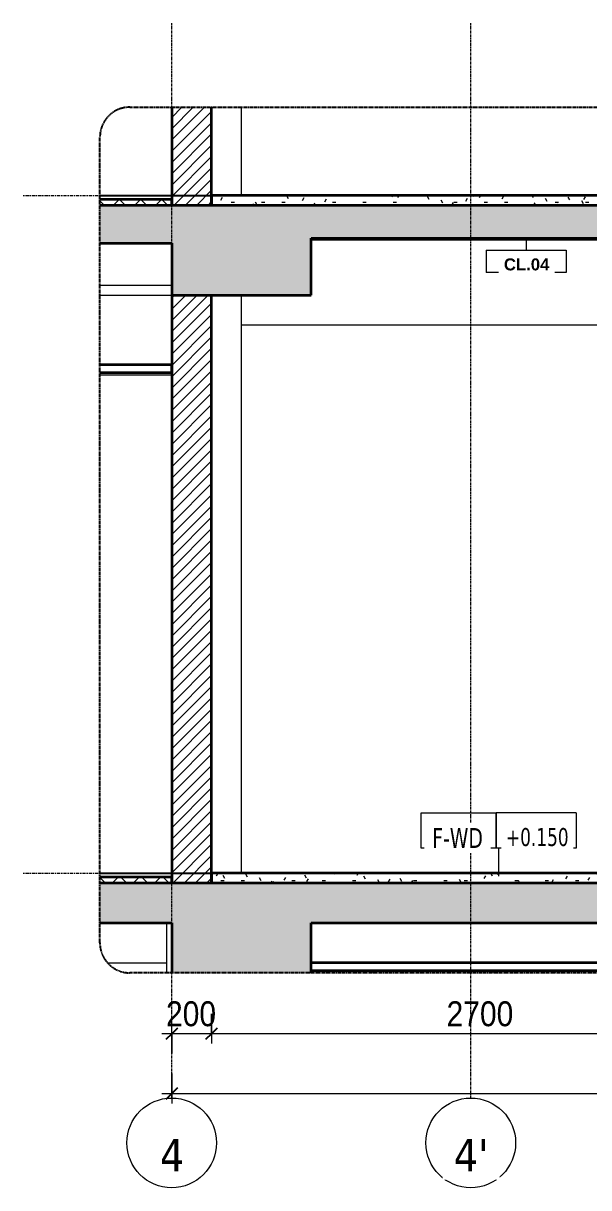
# Model space of a CAD drawing. Header units: millimetres. Extents: x 41758 to 237109, y 3795 to 78637.
# Drawn here: x 111258 to 114094, y 4022 to 9864 of the extents above; entities that cross this region are included whole.
import ezdxf

# ---------------------------------------------------------------- set-up
doc = ezdxf.new("R2010")
doc.units = ezdxf.units.MM
for name, pattern in [('Centre', [31.75, 6.35, -4.7625, 15.875, -4.7625]), ('Grid Line', [22.225, 12.7, -3.175, 3.175, -3.175]), ('Hidden', [7.14375, 4.7625, -2.38125]), ('IMPORT-CENTER _2_', [40.64, 25.4, -5.08, 5.08, -5.08])]:
    doc.linetypes.add(name, pattern=pattern)
for name, color, linetype, lineweight in [('0-5', 130, 'Continuous', 5), ('A-ANNO-DIMS', 211, 'Continuous', 9), ('A-ANNO-DIMS-50', 211, 'Continuous', 9), ('A-CLNG-1', 250, 'Continuous', 35), ('A-CLNG-FNSH-1', 7, 'Continuous', 18), ('A-CLNG-IDEN', 151, 'Continuous', 9), ('A-CLNG-PATT-3', 13, 'Continuous', 18), ('A-DETL-GENF', 92, 'Continuous', 18), ('A-DETL-GENF-4', 9, 'Continuous', 18), ('A-DETL-GENF-5', 92, 'Hidden', 25), ('A-DETL-MEDM', 33, 'Continuous', 35), ('A-FLOR-FNSH-1', 250, 'Continuous', 35), ('A-FLOR-IDEN', 11, 'Continuous', 9), ('A-FLOR-LEVL-2', 51, 'Centre', 9), ('A-FLOR-PATT-1', 253, 'Continuous', 18), ('A-FLOR-PATT-3', 8, 'Continuous', 18), ('A-FLOR-PATT-4', 67, 'Continuous', 18), ('A-WALL-2', 250, 'Continuous', 35), ('A-WALL-PATT-2', 111, 'Continuous', 18), ('G-IMPT', 8, 'Continuous', 18), ('G-IMPT-3', 8, 'IMPORT-CENTER _2_', 18), ('M-EQPM', 50, 'Continuous', 18), ('M-EQPM-2', 50, 'Continuous', 25), ('S-BEAM-2', 7, 'Continuous', 18), ('S-COLS-6', 7, 'Continuous', 18), ('S-GRID-1', 1, 'Grid Line', 9), ('S-GRID-IDEN', 1, 'Continuous', 9)]:
    doc.layers.add(name, color=color, linetype=linetype, lineweight=lineweight)
doc.styles.add('Arial_B_3', font='arialbd.ttf', dxfattribs={"height": 60})
doc.styles.add('Tahoma', font='tahoma.ttf', dxfattribs={"width": 0.8, "height": 100})
doc.styles.add('Tahoma_1', font='tahoma.ttf', dxfattribs={"width": 0.8, "height": 90})
doc.styles.add('Tahoma_B', font='tahomabd.ttf', dxfattribs={"height": 162.5})
doc.styles.add('UTM Avo', font='', dxfattribs={"width": 0.9, "height": 125})
doc.styles.get('UTM Avo').set_extended_font_data('UTM Avo')
doc.dimstyles.new('1_Dim_chi_tiet_2_5', dxfattribs={"dimscale": 304.8, "dimtxt": 124.912619, "dimasz": 0.19685, "dimexe": 0.164042, "dimexo": 0.0625, "dimgap": 0.016404, "dimtad": 1, "dimdec": 0, "dimrnd": 5, "dimzin": 0, "dimdsep": 46, "dimtxsty": 'UTM Avo', "dimblk1": 'OBLIQUE', "dimblk2": 'OBLIQUE', "dimsah": 1, "dimcen": 0.09, "dimdle": 0.164042, "dimazin": 0, "dimtfac": 1, "dimtdec": 4, "dimtix": 1, "dimtmove": 0, "dimatfit": 3, "dimfxl": 0.328084, "dimfxlon": 1, "dimtvp": 1, "dimtolj": 1, "dimtzin": 0, "dimarcsym": 2})
pattern_1 = [(50, (49918.1, 15875), (364.368, -31.878), [38.1, -419.1]), (355, (49918.1, 15875), (-70.486, 382.113), [30.48, -335.28]), (100.451, (49948.46, 15872.34), (293.885, 350.233), [32.38, -356.18]), (46.184, (49918.1, 15976.6), (542.158, -84.086), [57.15, -628.65]), (96.636, (49963.3, 15969.6), (474.805, 494.855), [48.57, -534.27]), (351.184, (49918.1, 15976.6), (474.81, 494.85), [45.72, -502.92]), (21, (49968.9, 15951.2), (303.228, -204.53), [38.1, -419.1]), (326, (49968.9, 15951.2), (123.604, 368.376), [30.48, -335.28]), (71.451, (49994.17, 15934.16), (426.834, 163.843), [32.38, -356.18]), (37.5, (49918.1, 15875), (6.1766, 169.1102), [3.353, -327.863, 3.353, -337.007, -336.55]), (37.5, (49918.1, 15875), (6.1766, 169.1102), [-671.576, 3.353, -333.197]), (7.5, (49918.1, 15875), (133.639, 200.3615), [3.353, -190.703, 3.353, -320.243, -128.27]), (7.5, (49918.1, 15875), (133.639, 200.3615), [-517.652, 3.353, -124.917]), (327.5, (49804.81, 15875), (271.1818, -11.4584), [3.353, -123.647, 3.353, -392.887, -525.78]), (327.5, (49804.81, 15875), (271.1818, -11.4584), [-523.24, 3.353, -522.427]), (317.5, (49754.01, 15875), (296.2585, 50.853), [3.353, -161.747, 3.353, -259.791, -373.38]), (317.5, (49754.01, 15875), (296.2585, 50.853), [-428.244, 3.353, -370.027]), (45, (49918.1, 15875), (-125.7236, 125.7236), []), (45, (49918.1, 16065.5), (-125.7236, 125.7236), [])]
pattern_2 = [(0, (49918.096, 15875), (203.2, 50.8), [16.764, -135.636, 16.764, -135.636, -812.8]), (0, (49918.096, 15875), (203.2, 50.8), [-304.8, 16.764, -288.036, 16.764, -135.636, -355.6]), (0, (49918.096, 15875), (203.2, 50.8), [-762, 16.764, -84.836, 16.764, -237.236]), (120, (49994.296, 15900.4), (-145.5941, 150.57636), [16.764, -135.636, 16.764, -135.636, -812.8]), (120, (49994.296, 15900.4), (-145.5941, 150.57636), [-304.8, 16.764, -288.036, 16.764, -135.636, -355.6]), (120, (49994.296, 15900.4), (-145.5941, 150.57636), [-762, 16.764, -84.836, 16.764, -237.236]), (240, (50019.696, 16002), (-57.6059, -201.37636), [16.764, -135.636, 16.764, -135.636, -812.8]), (240, (50019.696, 16002), (-57.6059, -201.37636), [-304.8, 16.764, -288.036, 16.764, -135.636, -355.6]), (240, (50019.696, 16002), (-57.6059, -201.37636), [-762, 16.764, -84.836, 16.764, -237.236])]
pattern_3 = [(45, (117468.22, 15875), (-28.28427, 28.28427), [])]
pattern_4 = [(45, (117468.22, 15875), (-53.033, 53.033), []), (135, (117468.22, 15875), (-53.033, -53.033), [])]
pattern_5 = [(0, (117468.22, 15875), (406.4, 101.6), [16.764, -288.036, 16.764, -288.036, -1625.6]), (0, (117468.22, 15875), (406.4, 101.6), [-609.6, 16.764, -592.836, 16.764, -288.036, -711.2]), (0, (117468.22, 15875), (406.4, 101.6), [-1524, 16.764, -186.436, 16.764, -491.236]), (120, (117620.62, 15925.8), (-291.1882, 301.1527), [16.764, -288.036, 16.764, -288.036, -1625.6]), (120, (117620.62, 15925.8), (-291.1882, 301.1527), [-609.6, 16.764, -592.836, 16.764, -288.036, -711.2]), (120, (117620.62, 15925.8), (-291.1882, 301.1527), [-1524, 16.764, -186.436, 16.764, -491.236]), (240, (117671.42, 16129), (-115.2118, -402.7527), [16.764, -288.036, 16.764, -288.036, -1625.6]), (240, (117671.42, 16129), (-115.2118, -402.7527), [-609.6, 16.764, -592.836, 16.764, -288.036, -711.2]), (240, (117671.42, 16129), (-115.2118, -402.7527), [-1524, 16.764, -186.436, 16.764, -491.236])]

# ---------------------------------------------------------------- blocks, each defined once
blk = doc.blocks.new('NCV_TKTC_KET CAU_rvt-6-TKCS_CĂN HỘ LOẠI 6 - MẶT CẮT 5')
at = {"layer": 'A-FLOR-PATT-1'}
h = blk.add_hatch(dxfattribs=at)
h.set_pattern_fill('FP_26', color=256, style=0, pattern_type=2)
h.set_pattern_definition(pattern_1)
h.paths.add_polyline_path([(49452.6, 8780), (49452.6, 8785), (45152.6, 8785), (45152.6, 8780), (49335.7, 8780)])
h.paths.add_polyline_path([(53211.3, 8780), (53211.3, 8785), (52952.6, 8785), (52952.6, 8780), (52988.1, 8780)])
h.paths.add_polyline_path([(49897.6, 8780), (52552.6, 8780), (52552.6, 8785), (49652.6, 8785), (49652.6, 8780)])
h = blk.add_hatch(dxfattribs=at)
h.set_pattern_fill('FP_26', color=256, style=0, pattern_type=2)
h.set_pattern_definition(pattern_1)
h.paths.add_polyline_path([(49452.6, 8780), (49452.6, 8785), (45152.6, 8785), (45152.6, 8780), (49335.7, 8780)])
h.paths.add_polyline_path([(53211.3, 8780), (53211.3, 8785), (52952.6, 8785), (52952.6, 8780), (52988.1, 8780)])
h.paths.add_polyline_path([(49897.6, 8780), (52552.6, 8780), (52552.6, 8785), (49652.6, 8785), (49652.6, 8780)])
at = {"layer": 'A-FLOR-FNSH-1'}
blk.add_line((45152.6, 8780), (49452.6, 8780), dxfattribs=at)
at = {"layer": 'S-BEAM-2'}
for p, q in [((44092.6, 8550), (44452.6, 8550)), ((44092.6, 8500), (44452.6, 8500)), ((44802.6, 8350), (47167.6, 8350)), ((44131.8, 5150), (44427.6, 5150))]:
    blk.add_line(p, q, dxfattribs=at)
at = {"layer": 'S-COLS-6'}
for p, q in [((44802.6, 9000), (44802.6, 9442.8)), ((44802.6, 5600), (44802.6, 8500)), ((44427.6, 5100), (44427.6, 5350))]:
    blk.add_line(p, q, dxfattribs=at)
blk = doc.blocks.new('NCV_TKTC_TANG 2_rvt-6-TKCS_CĂN HỘ LOẠI 6 - MẶT CẮT 5')
at = {"layer": 'A-FLOR-PATT-4'}
h = blk.add_hatch(dxfattribs=at)
h.set_pattern_fill('FP_29', color=256, style=0, pattern_type=2)
h.set_pattern_definition(pattern_2)
h.paths.add_polyline_path([(46807.1, 5550), (47352.6, 5550), (47352.6, 5600), (44652.6, 5600), (44652.6, 5550), (46189, 5550)])
at = {"layer": 'A-CLNG-1'}
blk.add_line((45152.6, 8780), (47352.6, 8780), dxfattribs=at)
at = {"layer": 'A-FLOR-FNSH-1'}
for p, q in [((47352.6, 5600), (44652.6, 5600)), ((44652.6, 5600), (44652.6, 5550))]:
    blk.add_line(p, q, dxfattribs=at)
blk = doc.blocks.new('NCV_TKTC_TANG 3 - 4_rvt-7-TKCS_CĂN HỘ LOẠI 6 - MẶT CẮT 5')
at = {"layer": 'A-FLOR-PATT-4'}
h = blk.add_hatch(dxfattribs=at)
h.set_pattern_fill('FP_29', color=256, style=0, pattern_type=2)
h.set_pattern_definition(pattern_2)
h.paths.add_polyline_path([(44652.6, 8950), (47352.6, 8950), (47352.6, 9000), (44652.6, 9000)])
at = {"layer": 'A-FLOR-FNSH-1'}
for p, q in [((47352.6, 9000), (44652.6, 9000)), ((44652.6, 9000), (44652.6, 8950))]:
    blk.add_line(p, q, dxfattribs=at)
blk = doc.blocks.new('TKTC_XREF_251221_MB TANG 2-7 - TKTC_XREF_260130_MB TANG 2-5_dwg_THU NUOC - THU NUOC-444531-TKCS_MB TẦNG 1-4746804-TKCS_CĂN HỘ LOẠI 6 - MẶT CẮT 5')
at = {"layer": 'G-IMPT'}
for p, q in [((44453.7, 5600), (44303.7, 5600)), ((44303.7, 5600), (44453.7, 5600)), ((44428.7, 5600), (44328.7, 5600)), ((44328.7, 5600), (44428.7, 5600)), ((44423.7, 5600), (44333.7, 5600)), ((44333.7, 5600), (44423.7, 5600)), ((44333.7, 5600), (44423.7, 5600)), ((44423.7, 5600), (44333.7, 5600)), ((44346.7, 5600), (44346.7, 5600)), ((44346.7, 5600), (44346.7, 5600)), ((44346.7, 5600), (44346.7, 5600)), ((44346.7, 5600), (44370.7, 5600)), ((44370.7, 5600), (44346.7, 5600)), ((44410.9, 5600), (44346.7, 5600)), ((44346.7, 5600), (44410.9, 5600)), ((44410.9, 5600), (44346.7, 5600)), ((44346.7, 5600), (44410.9, 5600)), ((44359, 5600), (44359, 5600)), ((44359, 5600), (44359, 5600)), ((44398.5, 5600), (44359, 5600)), ((44359, 5600), (44398.5, 5600)), ((44398.5, 5600), (44359, 5600)), ((44359, 5600), (44398.5, 5600)), ((44368.9, 5600), (44368.9, 5600)), ((44368.9, 5600), (44368.9, 5600)), ((44388.5, 5600), (44368.9, 5600)), ((44368.9, 5600), (44388.5, 5600)), ((44388.5, 5600), (44368.9, 5600)), ((44368.9, 5600), (44388.5, 5600)), ((44410.9, 5600), (44386.7, 5600)), ((44386.7, 5600), (44410.9, 5600)), ((44388.5, 5600), (44388.5, 5600)), ((44388.5, 5600), (44388.5, 5600)), ((44398.5, 5600), (44398.5, 5600)), ((44398.5, 5600), (44398.5, 5600)), ((44410.9, 5600), (44410.9, 5600)), ((44410.9, 5600), (44410.9, 5600)), ((44410.9, 5600), (44410.9, 5600))]:
    blk.add_line(p, q, dxfattribs=at)
blk = doc.blocks.new('TKTC_XREF_251221_MB TANG 2-7 - TKTC_XREF_260130_MB TANG 2-5_dwg_FD-4746809-TKCS_CĂN HỘ LOẠI 6 - MẶT CẮT 5')
at = {"layer": 'G-IMPT'}
for p, q in [((44303.6, 5600), (44453.6, 5600)), ((44453.6, 5600), (44303.6, 5600)), ((44431.9, 5600), (44431.9, 5600))]:
    blk.add_line(p, q, dxfattribs=at)
at = {"layer": 'M-EQPM'}
for p, q in [((44431.9, 5600), (44325.3, 5600)), ((44340.9, 5600), (44416.3, 5600)), ((44416.3, 5600), (44340.9, 5600))]:
    blk.add_line(p, q, dxfattribs=at)
blk = doc.blocks.new('TKTC_XREF_251221_MB TANG 2-7 - TKTC_XREF_260130_MB TANG 2-5_dwg_$cc-V67-TKCS_CĂN HỘ LOẠI 6 - MẶT CẮT 5')
at = {"layer": 'G-IMPT-3'}
for p, q in [((44805.9, 5600), (44684.8, 5600)), ((44745, 5600), (44745.7, 5600))]:
    blk.add_line(p, q, dxfattribs=at)
at = {"layer": 'M-EQPM'}
for p, q in [((44700.3, 5600), (44700.3, 5600)), ((44745.3, 5600), (44745.1, 5600)), ((44745.1, 5600), (44745.6, 5600)), ((44745.6, 5600), (44745.3, 5600))]:
    blk.add_line(p, q, dxfattribs=at)
blk = doc.blocks.new('TKTC_XREF_251221_MB TANG 2-7 - TKTC_XREF_260130_MB TANG 2-5_dwg_CUM U_DN100-V68-TKCS_CĂN HỘ LOẠI 6 - MẶT CẮT 5')
at = {"layer": 'G-IMPT'}
for p, q in [((44681.3, 5600), (44682.1, 5600)), ((44682.1, 5600), (44681.3, 5600)), ((44681.3, 5600), (44681.3, 5600)), ((44681.4, 5600), (44682.2, 5600)), ((44682.2, 5600), (44681.4, 5600)), ((44681.4, 5600), (44681.4, 5600)), ((44683.3, 5600), (44683.3, 5600)), ((44683.4, 5600), (44683.4, 5600)), ((44684.8, 5600), (44684.8, 5600)), ((44684.9, 5600), (44684.9, 5600)), ((44686.4, 5600), (44686.4, 5600)), ((44686.5, 5600), (44686.5, 5600)), ((44687.1, 5600), (44687.1, 5600)), ((44687.1, 5600), (44687.1, 5600)), ((44687.1, 5600), (44687.1, 5600)), ((44690.9, 5600), (44687.1, 5600)), ((44690.9, 5600), (44687.1, 5600)), ((44687.2, 5600), (44687.2, 5600)), ((44687.2, 5600), (44687.3, 5600)), ((44691, 5600), (44687.2, 5600)), ((44687.3, 5600), (44687.3, 5600)), ((44691, 5600), (44687.3, 5600)), ((44692.4, 5600), (44743.7, 5600)), ((44692.6, 5600), (44743.9, 5600)), ((44743.9, 5600), (44743.7, 5600)), ((44743.9, 5600), (44743.7, 5600)), ((44743.9, 5600), (44743.8, 5600))]:
    blk.add_line(p, q, dxfattribs=at)
at = {"layer": 'G-IMPT', "flags": 128}
for points in [[(44686.4, 5600), (44682.1, 5600), (44682.1, 5600), (44686.4, 5600)], [(44686.5, 5600), (44682.2, 5600), (44682.2, 5600), (44686.5, 5600)], [(44687.1, 5600), (44690.9, 5600), (44690.9, 5600), (44687.1, 5600)], [(44687.3, 5600), (44691, 5600), (44691, 5600), (44687.2, 5600)], [(44690.9, 5600), (44690.9, 5600), (44692.4, 5600), (44692.4, 5600), (44690.9, 5600), (44690.9, 5600)], [(44691, 5600), (44691, 5600), (44692.5, 5600), (44692.6, 5600), (44691, 5600), (44691, 5600)], [(44692.4, 5600), (44743.7, 5600), (44743.8, 5600)], [(44692.6, 5600), (44743.9, 5600), (44743.9, 5600)]]:
    blk.add_lwpolyline(points, dxfattribs=at)
blk = doc.blocks.new('TKTC_XREF_251221_MB TANG 2-7 - TKTC_XREF_251221_MB TANG 2-7-2039446-TKCS_CĂN HỘ LOẠI 6 - MẶT CẮT 5')
at = {"layer": 'M-EQPM'}
for p, q in [((44652.6, 5600), (44692.4, 5600)), ((44692.4, 5600), (44652.6, 5600)), ((44692.6, 5600), (44812.4, 5600)), ((44812.4, 5600), (44692.6, 5600))]:
    blk.add_line(p, q, dxfattribs=at)
at = {"layer": 'M-EQPM-2'}
for p, q in [((44092.6, 5600), (44802.6, 5600)), ((44802.6, 5600), (49452.6, 5600))]:
    blk.add_line(p, q, dxfattribs=at)
for name, p in [('TKTC_XREF_251221_MB TANG 2-7 - TKTC_XREF_260130_MB TANG 2-5_dwg_FD-4746809-TKCS_CĂN HỘ LOẠI 6 - MẶT CẮT 5', (0, 0)), ('TKTC_XREF_251221_MB TANG 2-7 - TKTC_XREF_260130_MB TANG 2-5_dwg_FD-4746809-TKCS_CĂN HỘ LOẠI 6 - MẶT CẮT 5', (0, 0)), ('TKTC_XREF_251221_MB TANG 2-7 - TKTC_XREF_260130_MB TANG 2-5_dwg_THU NUOC - THU NUOC-444531-TKCS_MB TẦNG 1-4746804-TKCS_CĂN HỘ LOẠI 6 - MẶT CẮT 5', (0, 0)), ('TKTC_XREF_251221_MB TANG 2-7 - TKTC_XREF_260130_MB TANG 2-5_dwg_THU NUOC - THU NUOC-444531-TKCS_MB TẦNG 1-4746804-TKCS_CĂN HỘ LOẠI 6 - MẶT CẮT 5', (0, 0)), ('TKTC_XREF_251221_MB TANG 2-7 - TKTC_XREF_260130_MB TANG 2-5_dwg_CUM U_DN100-V68-TKCS_CĂN HỘ LOẠI 6 - MẶT CẮT 5', (0, 0)), ('TKTC_XREF_251221_MB TANG 2-7 - TKTC_XREF_260130_MB TANG 2-5_dwg_$cc-V67-TKCS_CĂN HỘ LOẠI 6 - MẶT CẮT 5', (0, 0)), ('TKTC_XREF_251221_MB TANG 2-7 - TKTC_XREF_260130_MB TANG 2-5_dwg_THU NUOC - THU NUOC-444531-TKCS_MB TẦNG 1-4746804-TKCS_CĂN HỘ LOẠI 6 - MẶT CẮT 5', (1299.4, 0))]:
    blk.add_blockref(name, p)
blk = doc.blocks.new('TKTC_XREF_251221_MB TANG 2-7 - TKTC_XREF_251221_MB TANG 2-7-V70-TKCS_CĂN HỘ LOẠI 6 - MẶT CẮT 5')
at = {"layer": 'M-EQPM'}
for p, q in [((44652.6, 9000), (44692.4, 9000)), ((44692.4, 9000), (44652.6, 9000)), ((44692.6, 9000), (44812.4, 9000)), ((44812.4, 9000), (44692.6, 9000))]:
    blk.add_line(p, q, dxfattribs=at)
at = {"layer": 'M-EQPM-2'}
for p, q in [((44092.6, 9000), (44802.6, 9000)), ((44802.6, 9000), (49452.6, 9000))]:
    blk.add_line(p, q, dxfattribs=at)
for name, p in [('TKTC_XREF_251221_MB TANG 2-7 - TKTC_XREF_260130_MB TANG 2-5_dwg_FD-4746809-TKCS_CĂN HỘ LOẠI 6 - MẶT CẮT 5', (0, 3400)), ('TKTC_XREF_251221_MB TANG 2-7 - TKTC_XREF_260130_MB TANG 2-5_dwg_FD-4746809-TKCS_CĂN HỘ LOẠI 6 - MẶT CẮT 5', (0, 3400)), ('TKTC_XREF_251221_MB TANG 2-7 - TKTC_XREF_260130_MB TANG 2-5_dwg_THU NUOC - THU NUOC-444531-TKCS_MB TẦNG 1-4746804-TKCS_CĂN HỘ LOẠI 6 - MẶT CẮT 5', (0, 3400)), ('TKTC_XREF_251221_MB TANG 2-7 - TKTC_XREF_260130_MB TANG 2-5_dwg_THU NUOC - THU NUOC-444531-TKCS_MB TẦNG 1-4746804-TKCS_CĂN HỘ LOẠI 6 - MẶT CẮT 5', (0, 3400)), ('TKTC_XREF_251221_MB TANG 2-7 - TKTC_XREF_260130_MB TANG 2-5_dwg_CUM U_DN100-V68-TKCS_CĂN HỘ LOẠI 6 - MẶT CẮT 5', (0, 3400)), ('TKTC_XREF_251221_MB TANG 2-7 - TKTC_XREF_260130_MB TANG 2-5_dwg_$cc-V67-TKCS_CĂN HỘ LOẠI 6 - MẶT CẮT 5', (0, 3400)), ('TKTC_XREF_251221_MB TANG 2-7 - TKTC_XREF_260130_MB TANG 2-5_dwg_THU NUOC - THU NUOC-444531-TKCS_MB TẦNG 1-4746804-TKCS_CĂN HỘ LOẠI 6 - MẶT CẮT 5', (1299.4, 3400))]:
    blk.add_blockref(name, p)
blk = doc.blocks.new('BORDER VIEW - BORDER VIEW-2612583-TKCS_CĂN HỘ LOẠI 6 - MẶT CẮT 5')
at = {"layer": 'A-DETL-GENF-5'}
for p, q in [((44242.6, 9442.8), (53061.3, 9442.8)), ((44092.6, 5250), (44092.6, 9292.8)), ((53061.3, 5100), (44242.6, 5100))]:
    blk.add_line(p, q, dxfattribs=at)
for centre, start, end in [((44242.6, 9292.8), 90, 180), ((44242.6, 5250), 180, 270)]:
    blk.add_arc(centre, 150, start, end, dxfattribs=at)
blk = doc.blocks.new('Grid - M_Grid Head - Circle-353313-TKCS_CĂN HỘ LOẠI 6 - MẶT CẮT 5')
at = {"layer": 'S-GRID-IDEN'}
blk.add_circle((44452.6, 4246.9), 225, dxfattribs=at)
blk = doc.blocks.new('DIMBLOCK122-TKCS_CĂN HỘ LOẠI 6 - MẶT CẮT 5')
at = {"layer": 'A-ANNO-DIMS-50'}
for p, q in [((112202.7, 4894.6), (112202.7, 4744.6)), ((112202.7, 4794.6), (112202.7, 4894.6)), ((114902.7, 4894.6), (114902.7, 4744.6)), ((114902.7, 4794.6), (114902.7, 4894.6)), ((114902.7, 4794.6), (112202.7, 4794.6))]:
    blk.add_line(p, q, dxfattribs=at)
at = {"layer": 'A-ANNO-DIMS-50', "lineweight": 25}
for p, q in [((112202.7, 4794.6), (112172.7, 4764.6)), ((112202.7, 4794.6), (112232.7, 4824.6)), ((114902.7, 4794.6), (114872.7, 4764.6)), ((114902.7, 4794.6), (114932.7, 4824.6))]:
    blk.add_line(p, q, dxfattribs=at)
at = {"layer": 'A-ANNO-DIMS-50', "color": 0, "insert": (113381.5, 4957), "char_height": 125, "width": 410.824, "attachment_point": 1, "line_spacing_factor": 1.110334, "style": 'UTM Avo'}
blk.add_mtext('2700', dxfattribs=at)
blk = doc.blocks.new('_Oblique')
at = {"color": 0, "linetype": 'ByBlock', "lineweight": -2}
blk.add_line((-0.5, -0.5), (0.5, 0.5), dxfattribs=at)
blk = doc.blocks.new('DIMBLOCK123-TKCS_CĂN HỘ LOẠI 6 - MẶT CẮT 5')
at = {"layer": 'A-ANNO-DIMS-50'}
for p, q in [((112202.7, 4894.6), (112202.7, 4744.6)), ((112202.7, 4794.6), (112202.7, 4894.6)), ((112202.7, 4794.6), (111952.7, 4794.6)), ((112002.7, 4694.6), (112002.7, 4844.6)), ((112002.7, 4794.6), (112002.7, 4694.6))]:
    blk.add_line(p, q, dxfattribs=at)
at = {"layer": 'A-ANNO-DIMS-50', "lineweight": 25}
for p, q in [((112002.7, 4794.6), (111972.7, 4764.6)), ((112002.7, 4794.6), (112032.7, 4824.6)), ((112202.7, 4794.6), (112172.7, 4764.6)), ((112202.7, 4794.6), (112232.7, 4824.6))]:
    blk.add_line(p, q, dxfattribs=at)
at = {"layer": 'A-ANNO-DIMS-50', "color": 0, "insert": (111974.3, 4957), "char_height": 125, "width": 308.118, "attachment_point": 1, "line_spacing_factor": 1.110334, "style": 'UTM Avo'}
blk.add_mtext('200', dxfattribs=at)
blk = doc.blocks.new('DIMBLOCK124-TKCS_CĂN HỘ LOẠI 6 - MẶT CẮT 5')
at = {"layer": 'A-ANNO-DIMS-50'}
for p, q in [((112002.7, 4594.6), (112002.7, 4444.6)), ((112002.7, 4494.6), (112002.7, 4594.6)), ((120402.7, 4594.6), (120402.7, 4444.6)), ((120402.7, 4494.6), (120402.7, 4594.6)), ((111952.7, 4494.6), (120452.7, 4494.6))]:
    blk.add_line(p, q, dxfattribs=at)
at = {"layer": 'A-ANNO-DIMS-50', "lineweight": 25}
for p, q in [((112002.7, 4494.6), (112032.7, 4524.6)), ((120402.7, 4494.6), (120432.7, 4524.6)), ((112002.7, 4494.6), (111972.7, 4464.6)), ((120402.7, 4494.6), (120372.7, 4464.6))]:
    blk.add_line(p, q, dxfattribs=at)
at = {"layer": 'A-ANNO-DIMS-50', "color": 0, "insert": (116031.5, 4657), "char_height": 125, "width": 410.824, "attachment_point": 1, "line_spacing_factor": 1.110334, "style": 'UTM Avo'}
blk.add_mtext('8400', dxfattribs=at)
blk = doc.blocks.new('TAG SAN - TTG - TAG FFL-4075299-TKCS_CĂN HỘ LOẠI 6 - MẶT CẮT 5')
at = {"layer": 'A-FLOR-IDEN'}
for p, q in [((45704.7, 5724.6), (45704.7, 5903.3)), ((45704.7, 5903.3), (46080.7, 5903.3)), ((46080.7, 5903.3), (46080.7, 5724.6)), ((46480.7, 5903.3), (46080.7, 5903.3)), ((46080.7, 5724.6), (46080.7, 5903.3)), ((46480.7, 5903.3), (46480.7, 5724.6)), ((46080.7, 5724.6), (45704.7, 5724.6)), ((46480.7, 5724.6), (46080.7, 5724.6))]:
    blk.add_line(p, q, dxfattribs=at)
blk = doc.blocks.new('M_Ceiling Tag w Height - M_Ceiling Tag-4076437-TKCS_CĂN HỘ LOẠI 6 - MẶT CẮT 5')
at = {"layer": 'A-CLNG-IDEN'}
for p, q in [((46029.6, 8724.7), (46029.6, 8613.5)), ((46029.6, 8724.7), (46430.7, 8724.7)), ((46430.7, 8724.7), (46430.7, 8613.5)), ((46430.7, 8613.5), (46029.6, 8613.5))]:
    blk.add_line(p, q, dxfattribs=at)

msp = doc.modelspace()

# ---------------------------------------------------------------- hatches: boundary and pattern name
at = {"layer": 'A-CLNG-PATT-3'}
h = msp.add_hatch(dxfattribs=at)
h.set_pattern_fill('FP_27', color=256, style=0, pattern_type=2)
h.set_pattern_definition(pattern_5)
h.paths.add_polyline_path([(112002.7, 8100), (112002.7, 8110), (111642.7, 8110), (111642.7, 8100)])
h = msp.add_hatch(dxfattribs=at)
h.set_pattern_fill('FP_27', color=256, style=0, pattern_type=2)
h.set_pattern_definition(pattern_5)
h.paths.add_polyline_path([(116520.5, 5100), (120102.8, 5100), (120102.7, 5110), (112702.8, 5110), (112702.8, 5100), (116211.5, 5100)])
at = {"layer": 'A-DETL-GENF-4'}
h = msp.add_hatch(dxfattribs=at)
h.set_pattern_fill('FP_26', color=256, style=0, pattern_type=2)
h.set_pattern_definition([(50, (117468.22, 15875), (364.368, -31.878), [38.1, -419.1]), (355, (117468.22, 15875), (-70.486, 382.113), [30.48, -335.28]), (100.451, (117498.6, 15872.34), (293.885, 350.233), [32.38, -356.18]), (46.184, (117468.2, 15976.6), (542.158, -84.086), [57.15, -628.65]), (96.636, (117513.4, 15969.6), (474.805, 494.855), [48.57, -534.27]), (351.184, (117468.2, 15976.6), (474.81, 494.85), [45.72, -502.92]), (21, (117519.02, 15951.2), (303.2285, -204.5305), [38.1, -419.1]), (326, (117519.02, 15951.2), (123.604, 368.376), [30.48, -335.28]), (71.451, (117544.3, 15934.16), (426.834, 163.843), [32.38, -356.18]), (37.5, (117468.22, 15875), (6.1766, 169.1102), [3.353, -327.863, 3.353, -337.007, -336.55]), (37.5, (117468.22, 15875), (6.1766, 169.1102), [-671.576, 3.353, -333.197]), (7.5, (117468.22, 15875), (133.639, 200.3615), [3.353, -190.703, 3.353, -320.243, -128.27]), (7.5, (117468.22, 15875), (133.639, 200.3615), [-517.652, 3.353, -124.917]), (327.5, (117354.94, 15875), (271.1818, -11.4584), [3.353, -123.647, 3.353, -392.887, -525.78]), (327.5, (117354.94, 15875), (271.1818, -11.4584), [-523.24, 3.353, -522.427]), (317.5, (117304.14, 15875), (296.2585, 50.853), [3.353, -161.747, 3.353, -259.791, -373.38]), (317.5, (117304.14, 15875), (296.2585, 50.853), [-428.244, 3.353, -370.027]), (45, (117468.22, 15875), (-125.7236, 125.7236), []), (45, (117468.22, 16065.5), (-125.7236, 125.7236), [])])
h.paths.add_polyline_path([(112202.7, 5100), (112702.8, 5100), (112702.8, 5350), (117002.8, 5350), (117002.8, 5150), (117202.8, 5150), (117202.8, 5350), (120102.8, 5350), (120102.8, 5100), (120502.8, 5100), (120502.8, 5350), (120761.4, 5350), (120761.4, 5550), (111642.7, 5550), (111642.7, 5350), (112002.8, 5350), (112002.8, 5100)])
h.paths.add_polyline_path([(120202.7, 8500), (120502.8, 8500), (120502.8, 8785), (120761.4, 8785), (120761.4, 8950), (111642.7, 8950), (111642.7, 8760), (112002.8, 8760), (112002.8, 8500), (112702.8, 8500), (112702.8, 8785), (117002.8, 8785), (117002.8, 8550), (117202.8, 8550), (117202.8, 8785), (120102.8, 8785), (120102.8, 8500), (120127.7, 8500)])
at = {"layer": 'A-FLOR-PATT-3'}
h = msp.add_hatch(dxfattribs=at)
h.set_pattern_fill('FP_30', color=256, style=0, pattern_type=2)
h.set_pattern_definition(pattern_4)
h.paths.add_polyline_path([(111642.7, 8950), (112002.7, 8950), (112002.7, 8980), (111642.7, 8980), (111642.7, 8972.5)])
h = msp.add_hatch(dxfattribs=at)
h.set_pattern_fill('FP_30', color=256, style=0, pattern_type=2)
h.set_pattern_definition(pattern_4)
h.paths.add_polyline_path([(112002.7, 5550), (112002.7, 5580), (111642.7, 5580), (111642.7, 5550), (111977.7, 5550)])
at = {"layer": 'A-WALL-PATT-2'}
h = msp.add_hatch(dxfattribs=at)
h.set_pattern_fill('FP_25', color=256, style=0, pattern_type=2)
h.set_pattern_definition(pattern_3)
h.paths.add_polyline_path([(112002.8, 8950), (112202.7, 8950), (112202.7, 9442.8), (112002.7, 9442.8), (112002.7, 8950)])
h = msp.add_hatch(dxfattribs=at)
h.set_pattern_fill('FP_25', color=256, style=0, pattern_type=2)
h.set_pattern_definition(pattern_3)
h.paths.add_polyline_path([(112004.5, 5550), (112202.7, 5550), (112202.7, 8500), (112002.8, 8500), (112002.8, 5550)])

# ---------------------------------------------------------------- linework, layer by layer
at = {"layer": 'A-CLNG-1'}
for p, q in [((112002.7, 8150), (111642.7, 8150)), ((112002.7, 8110), (112002.7, 8150)), ((112002.7, 8110), (111642.7, 8110)), ((117002.8, 5150), (112702.8, 5150)), ((120102.8, 5110), (112702.8, 5110))]:
    msp.add_line(p, q, dxfattribs=at)
at = {"layer": 'A-CLNG-FNSH-1'}
for p, q in [((111642.7, 8100), (112002.7, 8100)), ((112002.7, 8100), (112002.7, 8110))]:
    msp.add_line(p, q, dxfattribs=at)
at = {"layer": 'A-CLNG-IDEN'}
msp.add_line((113780.3, 8779.4), (113780.3, 8724.7), dxfattribs=at)
at = {"layer": 'A-DETL-MEDM'}
for p, q in [((120761.4, 8950), (111642.7, 8950)), ((112702.8, 8500), (112702.8, 8785)), ((112702.8, 8785), (117002.8, 8785)), ((111642.7, 8760), (112002.8, 8760)), ((112002.8, 8760), (112002.8, 8500)), ((112002.8, 8500), (112702.8, 8500)), ((120761.4, 5550), (111642.7, 5550)), ((111642.7, 5350), (112002.8, 5350)), ((112002.8, 5350), (112002.8, 5100)), ((112702.8, 5100), (112702.8, 5350)), ((112702.8, 5350), (117002.8, 5350))]:
    msp.add_line(p, q, dxfattribs=at)
at = {"layer": 'A-FLOR-FNSH-1'}
for p, q in [((112002.7, 8980), (111642.7, 8980)), ((112002.7, 8950), (112002.7, 8980)), ((112002.7, 5580), (111642.7, 5580)), ((112002.7, 5550), (112002.7, 5580))]:
    msp.add_line(p, q, dxfattribs=at)
at = {"layer": 'A-FLOR-IDEN'}
msp.add_line((113642.8, 5585.3), (113642.8, 5724.6), dxfattribs=at)
at = {"layer": 'A-FLOR-LEVL-2'}
for p, q in [((111258.4, 9000), (121303, 9000)), ((111258.4, 5600), (121303, 5600))]:
    msp.add_line(p, q, dxfattribs=at)
at = {"layer": 'A-WALL-2'}
for p, q in [((112002.7, 9442.8), (112002.7, 8950)), ((112202.7, 8950), (112202.7, 9442.8)), ((112002.7, 8760), (112002.7, 5550)), ((112202.7, 5550), (112202.7, 8500)), ((112002.7, 5350), (112002.7, 5100))]:
    msp.add_line(p, q, dxfattribs=at)
at = {"layer": 'S-GRID-1'}
for p, q in [((112002.7, 8613.6), (112002.7, 9863.6)), ((113502.7, 8613.6), (113502.7, 9863.6)), ((112002.7, 5721.9), (112002.7, 8613.6)), ((113502.7, 5721.9), (113502.7, 8613.6)), ((112002.7, 4471.9), (112002.7, 5721.9)), ((113502.7, 4471.9), (113502.7, 5721.9))]:
    msp.add_line(p, q, dxfattribs=at)

# ---------------------------------------------------------------- block references
at = {"layer": '0-5'}
for name in ['NCV_TKTC_KET CAU_rvt-6-TKCS_CĂN HỘ LOẠI 6 - MẶT CẮT 5', 'NCV_TKTC_TANG 3 - 4_rvt-7-TKCS_CĂN HỘ LOẠI 6 - MẶT CẮT 5', 'NCV_TKTC_TANG 2_rvt-6-TKCS_CĂN HỘ LOẠI 6 - MẶT CẮT 5']:
    msp.add_blockref(name, (67550.1, 0), dxfattribs=at)
at = {"layer": 'A-CLNG-IDEN'}
msp.add_blockref('M_Ceiling Tag w Height - M_Ceiling Tag-4076437-TKCS_CĂN HỘ LOẠI 6 - MẶT CẮT 5', (67550.1, 0), dxfattribs=at)
at = {"layer": 'A-DETL-GENF'}
msp.add_blockref('BORDER VIEW - BORDER VIEW-2612583-TKCS_CĂN HỘ LOẠI 6 - MẶT CẮT 5', (67550.1, 0), dxfattribs=at)
at = {"layer": 'A-FLOR-IDEN'}
msp.add_blockref('TAG SAN - TTG - TAG FFL-4075299-TKCS_CĂN HỘ LOẠI 6 - MẶT CẮT 5', (67550.1, 0), dxfattribs=at)
at = {"layer": 'M-EQPM'}
for name in ['TKTC_XREF_251221_MB TANG 2-7 - TKTC_XREF_251221_MB TANG 2-7-V70-TKCS_CĂN HỘ LOẠI 6 - MẶT CẮT 5', 'TKTC_XREF_251221_MB TANG 2-7 - TKTC_XREF_251221_MB TANG 2-7-2039446-TKCS_CĂN HỘ LOẠI 6 - MẶT CẮT 5']:
    msp.add_blockref(name, (67550.1, 0), dxfattribs=at)
at = {"layer": 'S-GRID-IDEN'}
for p in [(67550.1, 0), (69050.1, 0)]:
    msp.add_blockref('Grid - M_Grid Head - Circle-353313-TKCS_CĂN HỘ LOẠI 6 - MẶT CẮT 5', p, dxfattribs=at)

# ---------------------------------------------------------------- dimensions: what is measured, and where the dimension line sits
at = {"layer": 'A-ANNO-DIMS'}
for base, p1, p2, override, picture, middle in [((112002.7, 4794.6), (112202.7, 4894.6), (112002.7, 4694.6), {"dimpost": '<>', "dimfxl": 282.842712}, 'DIMBLOCK123-TKCS_CĂN HỘ LOẠI 6 - MẶT CẮT 5', (112102.7, 4864.3)), ((112202.7, 4794.6), (114902.7, 4894.6), (112202.7, 4894.6), {"dimpost": '<>', "dimfxl": 2700}, 'DIMBLOCK122-TKCS_CĂN HỘ LOẠI 6 - MẶT CẮT 5', (113552.7, 4864.3)), ((120402.7, 4494.6), (112002.7, 4594.6), (120402.7, 4594.6), {"dimpost": '<>', "dimfxl": 8400}, 'DIMBLOCK124-TKCS_CĂN HỘ LOẠI 6 - MẶT CẮT 5', (116202.7, 4564.3))]:
    dim = msp.add_linear_dim(base=base, p1=p1, p2=p2, dimstyle='1_Dim_chi_tiet_2_5', override=override, dxfattribs=at)
    dim.commit()
    dim.dimension.update_dxf_attribs({"geometry": picture, "text_midpoint": middle})

# ---------------------------------------------------------------- next in the draw order: texts
at = {"layer": 'A-CLNG-IDEN', "insert": (113783, 8653.5), "char_height": 60, "width": 251.5, "attachment_point": 5, "line_spacing_factor": 0.936439, "style": 'Arial_B_3', "bg_fill": 3, "box_fill_scale": 1.25, "bg_fill_color": 256, "bg_fill_true_color": 13158600, "bg_fill_transparency": 0}
msp.add_mtext('\\pt634.9998,1270.0002,1905,2539.9998,3175.0002,3810,4444.9998,5080.0002,5715,6349.9998,6985.0002,7620,8254.9998,8890.0002,9525,10159.9998,10795.0002,11430,12064.9998,12700.0002,13335,13969.9998,14605.0002,15240,15874.9998,16510.0002,17145,17779.9998,18415.0002,19050,19684.9998,20320.0002;CL.04', dxfattribs=at)
at = {"layer": 'A-FLOR-IDEN', "attachment_point": 5, "line_spacing_factor": 0.996129, "bg_fill": 3, "box_fill_scale": 1.25, "bg_fill_color": 256, "bg_fill_true_color": 13158600, "bg_fill_transparency": 0}
for s, insert, char_height, width, style in [('\\pt4,8,12,16,20,24,28,32,36,40,44,48,52,56,60,64,68,72,76,80,84,88,92,96,100,104,108,112,116,120,124,128;F-WD', (113436.4, 5776.3), 100, 283.2, 'Tahoma'), ('\\pt3.9996,8.0001,11.9997,16.0002,19.9998,24.0003,27.9999,32.0004,36,39.9996,44.0001,47.9997,52.0002,55.9998,60.0003,63.9999,68.0004,72,75.9996,80.0001,83.9997,88.0002,91.9998,96.0003,99.9999,104.0004,108,111.9996,116.0001,119.9997,124.0002,127.9998;+0.150', (113836.6, 5780.4), 90, 314.8, 'Tahoma_1')]:
    msp.add_mtext(s, dxfattribs=dict(at, insert=insert, char_height=char_height, width=width, style=style))
at = {"layer": 'S-GRID-IDEN', "char_height": 162.5, "attachment_point": 5, "line_spacing_factor": 0.996129, "style": 'Tahoma_B', "bg_fill": 3, "box_fill_scale": 1.25, "bg_fill_color": 256, "bg_fill_true_color": 13158600, "bg_fill_transparency": 0}
for s, insert, width in [('\\pt634.99962,1269.99925,1905.0005,2540.00013,3174.99975,3809.99937,4445.00062,5080.00025,5714.99987,6349.9995,6985.00075,7620.00037,8255,8889.99962,9524.99925,10160.0005,10795.00013,11429.99975,12064.99938,12700.00063,13335.00025,13969.99988,14604.9995,15240.00075,15875.00038,16510,17144.99963,17779.99925,18415.0005,19050.00013,19684.99975,20319.99938;4', (112005, 4184.5), 145.5), ("\\pt634.99962,1269.99925,1905.0005,2540.00013,3174.99975,3809.99937,4445.00062,5080.00025,5714.99987,6349.9995,6985.00075,7620.00037,8255,8889.99962,9524.99925,10160.0005,10795.00013,11429.99975,12064.99938,12700.00063,13335.00025,13969.99988,14604.9995,15240.00075,15875.00038,16510,17144.99963,17779.99925,18415.0005,19050.00013,19684.99975,20319.99938;4'", (113505, 4184.5), 205)]:
    msp.add_mtext(s, dxfattribs=dict(at, insert=insert, width=width))

doc.saveas('drawing.dxf')
